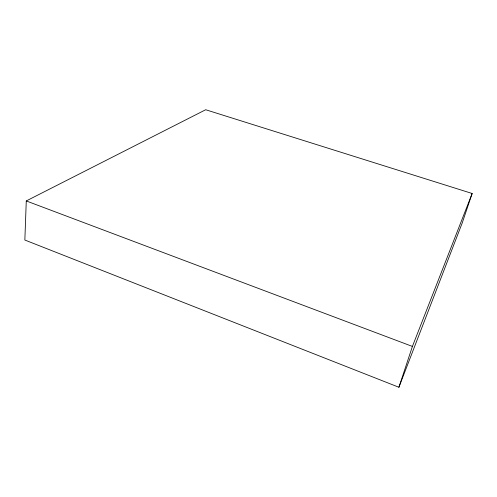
<?xml version="1.0" encoding="UTF-8"?>
<svg xmlns="http://www.w3.org/2000/svg" width="497" height="497" viewBox="0 0 497 497"><rect width="100%" height="100%" fill="white"/><g stroke="black" fill="none" stroke-linecap="round" stroke-linejoin="round"><path stroke-width="0.75" d="M26.273 200.937L24.85 240.032L398.905 387.262L462.204 223.004L472.15 193.488L205.69 109.738L26.273 200.937L412.411 346.434L398.905 387.262M412.411 346.434L472.15 193.488"/></g></svg>
